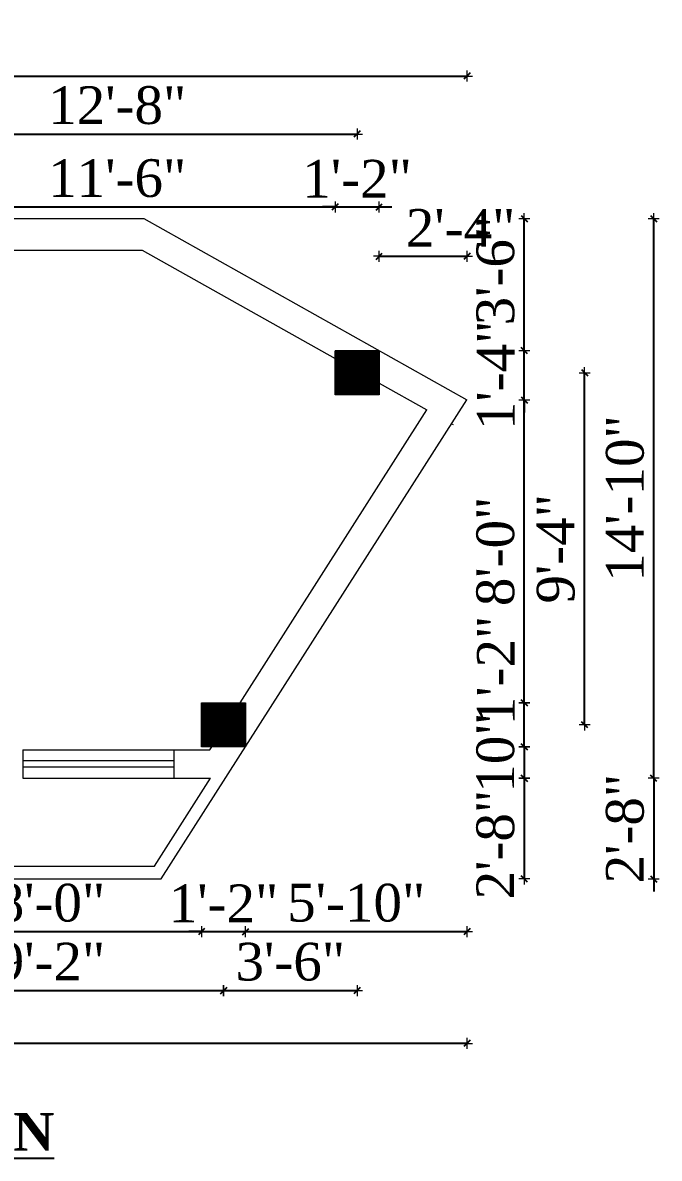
# Model space of a CAD drawing. Header units: inches. Extents: x 4069 to 291496, y -47643 to 12535.
# Drawn here: x 25955.4 to 26157.7, y 1358.9 to 1720 of the extents above; entities that cross this region are included whole.
import ezdxf

# ---------------------------------------------------------------- set-up
doc = ezdxf.new("R2010")
doc.units = ezdxf.units.IN
doc.header["$LTSCALE"] = 5
doc.header["$MEASUREMENT"] = 0
doc.layers.add('A-WALL', color=7, linetype='Continuous', lineweight=9)
doc.layers.add('Dimension', color=7, linetype='Continuous', lineweight=18)
doc.layers.add('dim line', color=7, linetype='Continuous', lineweight=15, true_color=0xfab2b2)
doc.layers.add('TEXT', color=6, linetype='Continuous')
doc.styles.add('ordinary', font='times.ttf')
doc.dimstyles.new('Copy of 96', dxfattribs={"dimtxt": 7, "dimasz": 4, "dimexe": 0.5, "dimexo": 0.5, "dimgap": 3, "dimtad": 1, "dimdec": 1, "dimzin": 11, "dimdsep": 46, "dimlunit": 4, "dimtxsty": 'ordinary', "dimblk": 'OBLIQUE', "dimcen": 0.09, "dimse1": 1, "dimse2": 1, "dimclrt": 6, "dimazin": 0, "dimtfac": 1, "dimtdec": 1, "dimtix": 1, "dimtmove": 2, "dimatfit": 3, "dimldrblk": 'leader', "dimfxl": 0.5, "dimfxlon": 1, "dimtolj": 1, "dimtzin": 0, "dimarcsym": 0})
pattern_1 = [(45, (1370.55838, 0), (-0.08838834765, 0.08838834765), [])]

# ---------------------------------------------------------------- blocks, each defined once
blk = doc.blocks.new('oblique')
at = {"color": 0, "lineweight": -2}
blk.add_line((0.25, 0.25), (-0.25, -0.25), dxfattribs=at)
at = {"layer": 'dim line', "lineweight": 9}
for p, q in [((-0.4375, 0), (0.4375, 0)), ((0, 0.4375), (0, -0.4375))]:
    blk.add_line(p, q, dxfattribs=at)
blk = doc.blocks.new('*D353')
at = {"layer": 'A-WALL', "color": 0, "lineweight": -2, "ltscale": 5, "transparency": 16777216}
blk.add_line((25916.26, 1430.96), (26012.26, 1430.96), dxfattribs=at)
at = {"layer": 'Defpoints', "color": 0, "ltscale": 5, "transparency": 16777216}
for p in [(25916.26, 1489.72, -58.17), (26012.26, 1489.72), (26012.26, 1430.96)]:
    blk.add_point(p, dxfattribs=at)
at = {"layer": 'A-WALL', "color": 0, "lineweight": -2, "ltscale": 5, "transparency": 16777216, "xscale": 4, "yscale": 4, "zscale": 4, "rotation": 180}
blk.add_blockref('oblique', (25916.26, 1430.96), dxfattribs=at)
at = {"layer": 'A-WALL', "color": 0, "lineweight": -2, "ltscale": 5, "transparency": 16777216, "xscale": 4, "yscale": 4, "zscale": 4}
blk.add_blockref('oblique', (26012.26, 1430.96), dxfattribs=at)
at = {"layer": 'A-WALL', "color": 6, "ltscale": 5, "transparency": 16777216, "insert": (25964.26, 1440.07), "char_height": 12, "attachment_point": 5, "style": 'ordinary'}
blk.add_mtext('\\A1;8\'-0"', dxfattribs=at)
blk = doc.blocks.new('_OBLIQUE')
at = {"color": 0, "linetype": 'ByBlock'}
blk.add_line((-0.5, -0.5), (0.5, 0.5), dxfattribs=at)
blk = doc.blocks.new('leader')
at = {"layer": 'Dimension'}
for p, q in [((0, -4.328), (0, 4.328)), ((-4.424, 0), (4.424, 0))]:
    blk.add_line(p, q, dxfattribs=at)
blk = doc.blocks.new('*D354')
at = {"layer": 'A-WALL', "color": 0, "lineweight": -2, "ltscale": 5, "transparency": 16777216}
for p, q in [((26012.26, 1430.96), (26008.26, 1430.96)), ((26012.26, 1430.96), (26026.26, 1430.96)), ((26026.26, 1430.96), (26030.26, 1430.96))]:
    blk.add_line(p, q, dxfattribs=at)
at = {"layer": 'Defpoints', "color": 0, "ltscale": 5, "transparency": 16777216}
for p in [(26012.26, 1489.72), (26026.26, 1489.72, -58.17), (26026.26, 1430.96)]:
    blk.add_point(p, dxfattribs=at)
at = {"layer": 'A-WALL', "color": 0, "lineweight": -2, "ltscale": 5, "transparency": 16777216, "xscale": 4, "yscale": 4, "zscale": 4}
blk.add_blockref('oblique', (26012.26, 1430.96), dxfattribs=at)
at = {"layer": 'A-WALL', "color": 0, "lineweight": -2, "ltscale": 5, "transparency": 16777216, "xscale": 4, "yscale": 4, "zscale": 4, "rotation": 180}
blk.add_blockref('oblique', (26026.26, 1430.96), dxfattribs=at)
at = {"layer": 'A-WALL', "color": 6, "ltscale": 5, "transparency": 16777216, "insert": (26019.26, 1439.96), "char_height": 12, "attachment_point": 5, "style": 'ordinary'}
blk.add_mtext('\\A1;1\'-2"', dxfattribs=at)
blk = doc.blocks.new('*D356')
at = {"layer": 'A-WALL', "color": 0, "lineweight": -2, "ltscale": 5, "transparency": 16777216}
blk.add_line((25909.26, 1412.21), (26019.26, 1412.21), dxfattribs=at)
at = {"layer": 'Defpoints', "color": 0, "ltscale": 5, "transparency": 16777216}
for p in [(25909.26, 1496.72, -58.17), (26019.26, 1496.72, -58.17), (26019.26, 1412.21)]:
    blk.add_point(p, dxfattribs=at)
at = {"layer": 'A-WALL', "color": 0, "lineweight": -2, "ltscale": 5, "transparency": 16777216, "xscale": 4, "yscale": 4, "zscale": 4, "rotation": 180}
blk.add_blockref('oblique', (25909.26, 1412.21), dxfattribs=at)
at = {"layer": 'A-WALL', "color": 0, "lineweight": -2, "ltscale": 5, "transparency": 16777216, "xscale": 4, "yscale": 4, "zscale": 4}
blk.add_blockref('oblique', (26019.26, 1412.21), dxfattribs=at)
at = {"layer": 'A-WALL', "color": 6, "ltscale": 5, "transparency": 16777216, "insert": (25964.26, 1421.33), "char_height": 12, "attachment_point": 5, "style": 'ordinary'}
blk.add_mtext('\\A1;9\'-2"', dxfattribs=at)
blk = doc.blocks.new('*D335')
at = {"layer": 'A-WALL', "color": 0, "lineweight": -2, "ltscale": 5, "transparency": 16777216}
blk.add_line((26096.59, 1395.4), (25682.92, 1395.4), dxfattribs=at)
at = {"layer": 'Defpoints', "color": 0, "ltscale": 5, "transparency": 16777216}
for p in [(26096.59, 1600.06, -58), (25682.92, 1489.72, -58.17), (25682.92, 1395.4)]:
    blk.add_point(p, dxfattribs=at)
at = {"layer": 'A-WALL', "color": 0, "lineweight": -2, "ltscale": 5, "transparency": 16777216, "xscale": 4, "yscale": 4, "zscale": 4, "rotation": 180}
blk.add_blockref('oblique', (25682.92, 1395.4), dxfattribs=at)
at = {"layer": 'A-WALL', "color": 0, "lineweight": -2, "ltscale": 5, "transparency": 16777216, "xscale": 4, "yscale": 4, "zscale": 4}
blk.add_blockref('oblique', (26096.59, 1395.4), dxfattribs=at)
at = {"layer": 'A-WALL', "color": 6, "ltscale": 5, "transparency": 16777216, "insert": (25889.76, 1404.51), "char_height": 12, "attachment_point": 5, "style": 'ordinary'}
blk.add_mtext('\\A1;34\'-6"', dxfattribs=at)
blk = doc.blocks.new('*D341')
at = {"layer": 'A-WALL', "color": 0, "lineweight": -2, "ltscale": 5, "transparency": 16777216}
blk.add_line((25916.26, 1661.43), (26054.71, 1661.43), dxfattribs=at)
at = {"layer": 'Defpoints', "color": 0, "ltscale": 5, "transparency": 16777216}
for p in [(26054.71, 1661.43), (25916.26, 1615.72, -58.17), (26054.71, 1615.72, -58.17)]:
    blk.add_point(p, dxfattribs=at)
at = {"layer": 'A-WALL', "color": 0, "lineweight": -2, "ltscale": 5, "transparency": 16777216, "xscale": 4, "yscale": 4, "zscale": 4, "rotation": 180}
blk.add_blockref('oblique', (25916.26, 1661.43), dxfattribs=at)
at = {"layer": 'A-WALL', "color": 0, "lineweight": -2, "ltscale": 5, "transparency": 16777216, "xscale": 4, "yscale": 4, "zscale": 4}
blk.add_blockref('oblique', (26054.71, 1661.43), dxfattribs=at)
at = {"layer": 'A-WALL', "color": 6, "ltscale": 5, "transparency": 16777216, "insert": (25985.48, 1670.53), "char_height": 12, "attachment_point": 5, "style": 'ordinary'}
blk.add_mtext('\\A1;11\'-6"', dxfattribs=at)
blk = doc.blocks.new('*D363')
at = {"layer": 'A-WALL', "color": 0, "lineweight": -2, "ltscale": 5, "transparency": 16777216}
for p, q in [((26054.71, 1661.43), (26050.71, 1661.43)), ((26054.71, 1661.43), (26068.71, 1661.43)), ((26068.71, 1661.43), (26072.71, 1661.43))]:
    blk.add_line(p, q, dxfattribs=at)
at = {"layer": 'Defpoints', "color": 0, "ltscale": 5, "transparency": 16777216}
for p in [(26068.71, 1661.43), (26054.71, 1615.72, -58.17), (26068.71, 1615.72, -58.17)]:
    blk.add_point(p, dxfattribs=at)
at = {"layer": 'A-WALL', "color": 0, "lineweight": -2, "ltscale": 5, "transparency": 16777216, "xscale": 4, "yscale": 4, "zscale": 4}
blk.add_blockref('oblique', (26054.71, 1661.43), dxfattribs=at)
at = {"layer": 'A-WALL', "color": 0, "lineweight": -2, "ltscale": 5, "transparency": 16777216, "xscale": 4, "yscale": 4, "zscale": 4, "rotation": 180}
blk.add_blockref('oblique', (26068.71, 1661.43), dxfattribs=at)
at = {"layer": 'A-WALL', "color": 6, "ltscale": 5, "transparency": 16777216, "insert": (26061.71, 1670.43), "char_height": 12, "attachment_point": 5, "style": 'ordinary'}
blk.add_mtext('\\A1;1\'-2"', dxfattribs=at)
blk = doc.blocks.new('*D365')
at = {"layer": 'A-WALL', "color": 0, "lineweight": -2, "ltscale": 5, "transparency": 16777216}
blk.add_line((25909.26, 1684.62), (26061.71, 1684.62), dxfattribs=at)
at = {"layer": 'Defpoints', "color": 0, "ltscale": 5, "transparency": 16777216}
for p in [(26061.71, 1684.62), (25909.26, 1608.72, -58.17), (26061.71, 1608.72, -58.17)]:
    blk.add_point(p, dxfattribs=at)
at = {"layer": 'A-WALL', "color": 0, "lineweight": -2, "ltscale": 5, "transparency": 16777216, "xscale": 4, "yscale": 4, "zscale": 4, "rotation": 180}
blk.add_blockref('oblique', (25909.26, 1684.62), dxfattribs=at)
at = {"layer": 'A-WALL', "color": 0, "lineweight": -2, "ltscale": 5, "transparency": 16777216, "xscale": 4, "yscale": 4, "zscale": 4}
blk.add_blockref('oblique', (26061.71, 1684.62), dxfattribs=at)
at = {"layer": 'A-WALL', "color": 6, "ltscale": 5, "transparency": 16777216, "insert": (25985.48, 1693.73), "char_height": 12, "attachment_point": 5, "style": 'ordinary'}
blk.add_mtext('\\A1;12\'-8"', dxfattribs=at)
blk = doc.blocks.new('*D343')
at = {"layer": 'A-WALL', "color": 0, "lineweight": -2, "ltscale": 5, "transparency": 16777216}
blk.add_line((25683.75, 1703.06), (26096.59, 1703.06), dxfattribs=at)
at = {"layer": 'Defpoints', "color": 0, "ltscale": 5, "transparency": 16777216}
for p in [(26096.59, 1703.06), (25683.75, 1615.72, -58.17), (26096.59, 1600.06, -58)]:
    blk.add_point(p, dxfattribs=at)
at = {"layer": 'A-WALL', "color": 0, "lineweight": -2, "ltscale": 5, "transparency": 16777216, "xscale": 4, "yscale": 4, "zscale": 4, "rotation": 180}
blk.add_blockref('oblique', (25683.75, 1703.06), dxfattribs=at)
at = {"layer": 'A-WALL', "color": 0, "lineweight": -2, "ltscale": 5, "transparency": 16777216, "xscale": 4, "yscale": 4, "zscale": 4}
blk.add_blockref('oblique', (26096.59, 1703.06), dxfattribs=at)
at = {"layer": 'A-WALL', "color": 6, "ltscale": 5, "transparency": 16777216, "insert": (25890.17, 1712.16), "char_height": 12, "attachment_point": 5, "style": 'ordinary'}
blk.add_mtext('\\A1;34\'-5"', dxfattribs=at)
blk = doc.blocks.new('*D367')
at = {"layer": 'A-WALL', "color": 0, "lineweight": -2, "ltscale": 5, "transparency": 16777216}
blk.add_line((26068.71, 1645.77), (26096.59, 1645.77), dxfattribs=at)
at = {"layer": 'Defpoints', "color": 0, "ltscale": 5, "transparency": 16777216}
for p in [(26096.59, 1645.77), (26068.71, 1615.72, -58.17), (26096.59, 1600.06)]:
    blk.add_point(p, dxfattribs=at)
at = {"layer": 'A-WALL', "color": 0, "lineweight": -2, "ltscale": 5, "transparency": 16777216, "xscale": 4, "yscale": 4, "zscale": 4, "rotation": 180}
blk.add_blockref('oblique', (26068.71, 1645.77), dxfattribs=at)
at = {"layer": 'A-WALL', "color": 0, "lineweight": -2, "ltscale": 5, "transparency": 16777216, "xscale": 4, "yscale": 4, "zscale": 4}
blk.add_blockref('oblique', (26096.59, 1645.77), dxfattribs=at)
at = {"layer": 'A-WALL', "color": 6, "ltscale": 5, "transparency": 16777216, "insert": (26094.59, 1654.77), "char_height": 12, "attachment_point": 5, "style": 'ordinary'}
blk.add_mtext('\\A1;2\'-4"', dxfattribs=at)
blk = doc.blocks.new('*D358')
at = {"layer": 'A-WALL', "color": 0, "lineweight": -2, "ltscale": 5, "transparency": 16777216}
blk.add_line((26026.26, 1430.96), (26096.59, 1430.96), dxfattribs=at)
at = {"layer": 'Defpoints', "color": 0, "ltscale": 5, "transparency": 16777216}
for p in [(26096.59, 1600.06, -116.34), (26026.26, 1489.72, -58.17), (26096.59, 1430.96)]:
    blk.add_point(p, dxfattribs=at)
at = {"layer": 'A-WALL', "color": 0, "lineweight": -2, "ltscale": 5, "transparency": 16777216, "xscale": 4, "yscale": 4, "zscale": 4, "rotation": 180}
blk.add_blockref('oblique', (26026.26, 1430.96), dxfattribs=at)
at = {"layer": 'A-WALL', "color": 0, "lineweight": -2, "ltscale": 5, "transparency": 16777216, "xscale": 4, "yscale": 4, "zscale": 4}
blk.add_blockref('oblique', (26096.59, 1430.96), dxfattribs=at)
at = {"layer": 'A-WALL', "color": 6, "ltscale": 5, "transparency": 16777216, "insert": (26061.43, 1440.07), "char_height": 12, "attachment_point": 5, "style": 'ordinary'}
blk.add_mtext('\\A1;5\'-10"', dxfattribs=at)
blk = doc.blocks.new('*D336')
at = {"layer": 'A-WALL', "color": 0, "lineweight": -2, "ltscale": 5, "transparency": 16777216}
blk.add_line((26114.8, 1489.72), (26114.8, 1503.72), dxfattribs=at)
at = {"layer": 'Defpoints', "color": 0, "ltscale": 5, "transparency": 16777216}
for p in [(26026.26, 1503.72, -58.17), (26114.8, 1503.72), (26026.26, 1489.72, -58.17)]:
    blk.add_point(p, dxfattribs=at)
at = {"layer": 'A-WALL', "color": 0, "lineweight": -2, "ltscale": 5, "transparency": 16777216, "xscale": 4, "yscale": 4, "zscale": 4}
for p, rotation in [((26114.8, 1503.72), 90), ((26114.8, 1489.72), 270)]:
    blk.add_blockref('oblique', p, dxfattribs=dict(at, rotation=rotation))
at = {"layer": 'A-WALL', "color": 6, "ltscale": 5, "transparency": 16777216, "insert": (26105.8, 1514.02), "char_height": 12, "attachment_point": 5, "rotation": 90, "style": 'ordinary'}
blk.add_mtext('\\A1;1\'-2"', dxfattribs=at)
blk = doc.blocks.new('*D337')
at = {"layer": 'A-WALL', "color": 0, "lineweight": -2, "ltscale": 5, "transparency": 16777216}
blk.add_line((26155.97, 1479.72), (26155.97, 1657.72), dxfattribs=at)
at = {"layer": 'Defpoints', "color": 0, "ltscale": 5, "transparency": 16777216}
for p in [(25993.93, 1657.72, -58.17), (26155.97, 1657.72), (26019.88, 1479.72, -58.17)]:
    blk.add_point(p, dxfattribs=at)
at = {"layer": 'A-WALL', "color": 0, "lineweight": -2, "ltscale": 5, "transparency": 16777216, "xscale": 4, "yscale": 4, "zscale": 4}
for p, rotation in [((26155.97, 1657.72), 90), ((26155.97, 1479.72), 270)]:
    blk.add_blockref('oblique', p, dxfattribs=dict(at, rotation=rotation))
at = {"layer": 'A-WALL', "color": 6, "ltscale": 5, "transparency": 16777216, "insert": (26146.87, 1568.72), "char_height": 12, "attachment_point": 5, "rotation": 90, "style": 'ordinary'}
blk.add_mtext('\\A1;14\'-10"', dxfattribs=at)
blk = doc.blocks.new('*D338')
at = {"layer": 'A-WALL', "color": 0, "lineweight": -2, "ltscale": 5, "transparency": 16777216}
blk.add_line((26114.8, 1503.72), (26114.8, 1600.06), dxfattribs=at)
at = {"layer": 'Defpoints', "color": 0, "ltscale": 5, "transparency": 16777216}
for p in [(26096.59, 1600.06, -116.34), (26114.8, 1600.06), (26026.26, 1503.72, -58.17)]:
    blk.add_point(p, dxfattribs=at)
at = {"layer": 'A-WALL', "color": 0, "lineweight": -2, "ltscale": 5, "transparency": 16777216, "xscale": 4, "yscale": 4, "zscale": 4}
for p, rotation in [((26114.8, 1600.06), 90), ((26114.8, 1503.72), 270)]:
    blk.add_blockref('oblique', p, dxfattribs=dict(at, rotation=rotation))
at = {"layer": 'A-WALL', "color": 6, "ltscale": 5, "transparency": 16777216, "insert": (26105.7, 1551.89), "char_height": 12, "attachment_point": 5, "rotation": 90, "style": 'ordinary'}
blk.add_mtext('\\A1;8\'-0"', dxfattribs=at)
blk = doc.blocks.new('*D339')
at = {"layer": 'A-WALL', "color": 0, "lineweight": -2, "ltscale": 5, "transparency": 16777216}
for p, q in [((26114.8, 1615.72), (26114.8, 1619.72)), ((26114.8, 1600.06), (26114.8, 1615.72)), ((26114.8, 1600.06), (26114.8, 1596.06))]:
    blk.add_line(p, q, dxfattribs=at)
at = {"layer": 'Defpoints', "color": 0, "ltscale": 5, "transparency": 16777216}
for p in [(26068.71, 1615.72, -58.17), (26114.8, 1615.72), (26096.59, 1600.06, -116.34)]:
    blk.add_point(p, dxfattribs=at)
at = {"layer": 'A-WALL', "color": 0, "lineweight": -2, "ltscale": 5, "transparency": 16777216, "xscale": 4, "yscale": 4, "zscale": 4}
for p, rotation in [((26114.8, 1615.72), 270), ((26114.8, 1600.06), 90)]:
    blk.add_blockref('oblique', p, dxfattribs=dict(at, rotation=rotation))
at = {"layer": 'A-WALL', "color": 6, "ltscale": 5, "transparency": 16777216, "insert": (26105.8, 1607.89), "char_height": 12, "attachment_point": 5, "rotation": 90, "style": 'ordinary'}
blk.add_mtext('\\A1;1\'-4"', dxfattribs=at)
blk = doc.blocks.new('*D359')
at = {"layer": 'A-WALL', "color": 0, "lineweight": -2, "ltscale": 5, "transparency": 16777216}
blk.add_line((26114.8, 1489.72), (26114.8, 1479.72), dxfattribs=at)
at = {"layer": 'Defpoints', "color": 0, "ltscale": 5, "transparency": 16777216}
for p in [(26026.26, 1489.72, -58.17), (26019.88, 1479.72, -58), (26114.8, 1479.72)]:
    blk.add_point(p, dxfattribs=at)
at = {"layer": 'A-WALL', "color": 0, "lineweight": -2, "ltscale": 5, "transparency": 16777216, "xscale": 4, "yscale": 4, "zscale": 4}
for p, rotation in [((26114.8, 1489.72), 90), ((26114.8, 1479.72), 270)]:
    blk.add_blockref('oblique', p, dxfattribs=dict(at, rotation=rotation))
at = {"layer": 'A-WALL', "color": 6, "ltscale": 5, "transparency": 16777216, "insert": (26105.7, 1487.91), "char_height": 12, "attachment_point": 5, "rotation": 90, "style": 'ordinary'}
blk.add_mtext('\\A1;10"', dxfattribs=at)
blk = doc.blocks.new('*D377')
at = {"layer": 'A-WALL', "color": 0, "lineweight": -2, "ltscale": 5, "transparency": 16777216}
blk.add_line((26133.98, 1496.72), (26133.98, 1608.72), dxfattribs=at)
at = {"layer": 'Defpoints', "color": 0, "ltscale": 5, "transparency": 16777216}
for p in [(26061.71, 1608.72, -58.17), (26133.98, 1608.72), (26019.26, 1496.72, -58.17)]:
    blk.add_point(p, dxfattribs=at)
at = {"layer": 'A-WALL', "color": 0, "lineweight": -2, "ltscale": 5, "transparency": 16777216, "xscale": 4, "yscale": 4, "zscale": 4}
for p, rotation in [((26133.98, 1608.72), 90), ((26133.98, 1496.72), 270)]:
    blk.add_blockref('oblique', p, dxfattribs=dict(at, rotation=rotation))
at = {"layer": 'A-WALL', "color": 6, "ltscale": 5, "transparency": 16777216, "insert": (26124.86, 1552.72), "char_height": 12, "attachment_point": 5, "rotation": 90, "style": 'ordinary'}
blk.add_mtext('\\A1;9\'-4"', dxfattribs=at)
blk = doc.blocks.new('*D378')
at = {"layer": 'A-WALL', "color": 0, "lineweight": -2, "ltscale": 5, "transparency": 16777216}
blk.add_line((26114.8, 1615.72), (26114.8, 1657.72), dxfattribs=at)
at = {"layer": 'Defpoints', "color": 0, "ltscale": 5, "transparency": 16777216}
for p in [(25993.93, 1657.72, -58.17), (26114.8, 1657.72), (26068.71, 1615.72, -58.17)]:
    blk.add_point(p, dxfattribs=at)
at = {"layer": 'A-WALL', "color": 0, "lineweight": -2, "ltscale": 5, "transparency": 16777216, "xscale": 4, "yscale": 4, "zscale": 4}
for p, rotation in [((26114.8, 1657.72), 90), ((26114.8, 1615.72), 270)]:
    blk.add_blockref('oblique', p, dxfattribs=dict(at, rotation=rotation))
at = {"layer": 'A-WALL', "color": 6, "ltscale": 5, "transparency": 16777216, "insert": (26105.7, 1641.19), "char_height": 12, "attachment_point": 5, "rotation": 90, "style": 'ordinary'}
blk.add_mtext('\\A1;3\'-6"', dxfattribs=at)
blk = doc.blocks.new('*D379')
at = {"layer": 'A-WALL', "color": 0, "lineweight": -2, "ltscale": 5, "transparency": 16777216}
blk.add_line((26114.8, 1479.72), (26114.8, 1447.72), dxfattribs=at)
at = {"layer": 'Defpoints', "color": 0, "ltscale": 5, "transparency": 16777216}
for p in [(26019.88, 1479.72, -58), (25999.48, 1447.72), (26114.8, 1447.72)]:
    blk.add_point(p, dxfattribs=at)
at = {"layer": 'A-WALL', "color": 0, "lineweight": -2, "ltscale": 5, "transparency": 16777216, "xscale": 4, "yscale": 4, "zscale": 4}
for p, rotation in [((26114.8, 1479.72), 90), ((26114.8, 1447.72), 270)]:
    blk.add_blockref('oblique', p, dxfattribs=dict(at, rotation=rotation))
at = {"layer": 'A-WALL', "color": 6, "ltscale": 5, "transparency": 16777216, "insert": (26105.7, 1458.63), "char_height": 12, "attachment_point": 5, "rotation": 90, "style": 'ordinary'}
blk.add_mtext('\\A1;2\'-8"', dxfattribs=at)
blk = doc.blocks.new('*D381')
at = {"layer": 'A-WALL', "color": 0, "lineweight": -2, "ltscale": 5, "transparency": 16777216}
for p, q in [((26155.97, 1479.72), (26155.97, 1483.72)), ((26155.97, 1479.72), (26155.97, 1447.72)), ((26155.97, 1447.72), (26155.97, 1443.72))]:
    blk.add_line(p, q, dxfattribs=at)
at = {"layer": 'Defpoints', "color": 0, "ltscale": 5, "transparency": 16777216}
for p in [(26019.88, 1479.72, -58.17), (25999.48, 1447.72, -58), (26155.97, 1447.72)]:
    blk.add_point(p, dxfattribs=at)
at = {"layer": 'A-WALL', "color": 0, "lineweight": -2, "ltscale": 5, "transparency": 16777216, "xscale": 4, "yscale": 4, "zscale": 4}
for p, rotation in [((26155.97, 1479.72), 270), ((26155.97, 1447.72), 90)]:
    blk.add_blockref('oblique', p, dxfattribs=dict(at, rotation=rotation))
at = {"layer": 'A-WALL', "color": 6, "ltscale": 5, "transparency": 16777216, "insert": (26146.87, 1463.72), "char_height": 12, "attachment_point": 5, "rotation": 90, "style": 'ordinary'}
blk.add_mtext('\\A1;2\'-8"', dxfattribs=at)
blk = doc.blocks.new('*D384')
at = {"layer": 'A-WALL', "color": 0, "lineweight": -2, "ltscale": 5, "transparency": 16777216}
blk.add_line((26019.26, 1412.21), (26061.71, 1412.21), dxfattribs=at)
at = {"layer": 'Defpoints', "color": 0, "ltscale": 5, "transparency": 16777216}
for p in [(26061.71, 1608.72, -58.17), (26019.26, 1496.72, -58.17), (26061.71, 1412.21)]:
    blk.add_point(p, dxfattribs=at)
at = {"layer": 'A-WALL', "color": 0, "lineweight": -2, "ltscale": 5, "transparency": 16777216, "xscale": 4, "yscale": 4, "zscale": 4, "rotation": 180}
blk.add_blockref('oblique', (26019.26, 1412.21), dxfattribs=at)
at = {"layer": 'A-WALL', "color": 0, "lineweight": -2, "ltscale": 5, "transparency": 16777216, "xscale": 4, "yscale": 4, "zscale": 4}
blk.add_blockref('oblique', (26061.71, 1412.21), dxfattribs=at)
at = {"layer": 'A-WALL', "color": 6, "ltscale": 5, "transparency": 16777216, "insert": (26040.48, 1421.32), "char_height": 12, "attachment_point": 5, "style": 'ordinary'}
blk.add_mtext('\\A1;3\'-6"', dxfattribs=at)

msp = doc.modelspace()

# ---------------------------------------------------------------- hatches: boundary and pattern name
at = {"layer": 'A-WALL', "ltscale": 5}
h = msp.add_hatch(dxfattribs=at)
h.set_pattern_fill('ANSI31', color=256)
h.set_pattern_definition(pattern_1)
h.paths.add_polyline_path([(26068.71114, 1615.72114), (26054.71114, 1615.72114), (26054.71114, 1601.72114), (26068.71114, 1601.72114)])
h = msp.add_hatch(dxfattribs=at)
h.set_pattern_fill('ANSI31', color=256)
h.set_pattern_definition(pattern_1)
h.paths.add_polyline_path([(26026.25751, 1503.72114), (26012.25751, 1503.72114), (26012.25751, 1489.72114), (26026.25751, 1489.72114)])

# ---------------------------------------------------------------- linework, layer by layer
for p, q in [((25684.02079, 1657.72114), (25993.9317, 1657.72114)), ((25993.9317, 1657.72114), (26096.59456, 1600.06038)), ((25692.95569, 1647.72114), (25993.3577, 1647.72114)), ((25993.3577, 1647.72114), (26054.74882, 1613.24072)), ((26068.71114, 1615.72114), (26054.71114, 1615.72114)), ((26068.71114, 1605.39876), (26083.88997, 1596.87354)), ((25999.48412, 1447.72114), (26096.59456, 1600.06038)), ((26024.50888, 1503.72114), (26083.88997, 1596.87354)), ((26091.74921, 1592.45938), (26092.18726, 1592.21335)), ((25955.44696, 1488.72114), (25955.44696, 1479.72114)), ((25955.44696, 1488.72114), (26014.94696, 1488.72114)), ((26003.44696, 1488.72114), (26003.44696, 1479.72114)), ((26014.94696, 1488.72114), (26015.58442, 1489.72114)), ((26003.44696, 1485.22114), (25955.44696, 1485.22114)), ((26003.44696, 1483.22114), (25955.44696, 1483.22114)), ((25955.44696, 1479.72114), (26015.1393, 1479.72114)), ((25997.29037, 1451.72114), (26015.1393, 1479.72114)), ((25686.67585, 1451.72114), (25997.29037, 1451.72114)), ((25682.64965, 1447.72114), (25999.48412, 1447.72114))]:
    msp.add_line(p, q, dxfattribs=at)
at = {"layer": 'A-WALL', "ltscale": 5, "elevation": -58.16904}
for points in [[(26054.71114, 1615.72114), (26068.71114, 1615.72114), (26068.71114, 1601.72114), (26054.71114, 1601.72114)], [(26012.25751, 1503.72114), (26026.25751, 1503.72114), (26026.25751, 1489.72114), (26012.25751, 1489.72114)]]:
    msp.add_lwpolyline(points, close=True, dxfattribs=at)

# ---------------------------------------------------------------- texts
at = {"layer": 'TEXT', "insert": (25866.29001, 1361.08287), "char_height": 12, "width": 219.8150831, "attachment_point": 8, "rotation": 359.9996119, "style": 'ordinary'}
msp.add_mtext('{\\fTimes New Roman|b1|i0|c0|p18;\\LSECOND FLOOR PLAN}', dxfattribs=at)

# ---------------------------------------------------------------- dimensions: what is measured, and where the dimension line sits
at = {"layer": 'A-WALL', "ltscale": 5}
for base, p1, p2, picture, middle in [((26096.59456, 1703.05625), (25683.74656, 1615.72114, -58.16904), (26096.59456, 1600.06038, -58), '*D343', (25890.17056, 1712.16007)), ((26061.71114, 1684.62344), (25909.25751, 1608.72114, -58.16904), (26061.71114, 1608.72114, -58.16904), '*D365', (25985.48433, 1693.72727)), ((26054.71114, 1661.43026), (25916.25751, 1615.72114, -58.16904), (26054.71114, 1615.72114, -58.16904), '*D341', (25985.48433, 1670.53408)), ((26068.71114, 1661.43026), (26054.71114, 1615.72114, -58.16904), (26068.71114, 1615.72114, -58.16904), '*D363', (26061.71114, 1670.43026)), ((26061.71114, 1412.21176), (26019.25751, 1496.72114, -58.16904), (26061.71114, 1608.72114, -58.16904), '*D384', (26040.48433, 1421.31558)), ((25682.92388, 1395.4045), (26096.59456, 1600.06038, -58), (25682.92388, 1489.72114, -58.16904), '*D335', (25889.75922, 1404.50832)), ((26096.59456, 1430.96455), (26026.25751, 1489.72114, -58.16904), (26096.59456, 1600.06038, -116.33808), '*D358', (26061.42603, 1440.06837)), ((26019.25751, 1412.21176), (25909.25751, 1496.72114, -58.16904), (26019.25751, 1496.72114, -58.16904), '*D356', (25964.25751, 1421.33288)), ((26012.25751, 1430.96455), (25916.25751, 1489.72114, -58.16904), (26012.25751, 1489.72114), '*D353', (25964.25751, 1440.06837)), ((26026.25751, 1430.96455), (26012.25751, 1489.72114), (26026.25751, 1489.72114, -58.16904), '*D354', (26019.25751, 1439.96455))]:
    dim = msp.add_linear_dim(base=base, p1=p1, p2=p2, dimstyle='Copy of 96', override={"dimtxt": 12, "dimdec": 0, "dimblk": 'oblique', "dimtdec": 0, "dimarcsym": 1}, dxfattribs=at)
    dim.commit()
    dim.dimension.update_dxf_attribs({"geometry": picture, "text_midpoint": middle})
dim = msp.add_linear_dim(base=(26096.59456, 1645.7695), p1=(26068.71114, 1615.72114, -58.16904), p2=(26096.59456, 1600.06038), dimstyle='Copy of 96', override={"dimtxt": 12, "dimdec": 0, "dimblk": 'oblique', "dimtdec": 0, "dimarcsym": 1}, dxfattribs=at)
dim.commit()
dim.dimension.update_dxf_attribs({"geometry": '*D367', "text_midpoint": (26094.58646, 1654.7695), "dimtype": 160})
for base, p1, p2, picture, middle in [((26155.97302, 1657.72114), (26019.8829, 1479.72114, -58.16904), (25993.9317, 1657.72114, -58.16904), '*D337', (26146.8692, 1568.72114)), ((26114.80378, 1615.72114), (26096.59456, 1600.06038, -116.33808), (26068.71114, 1615.72114, -58.16904), '*D339', (26105.80378, 1607.89076)), ((26133.97905, 1608.72114), (26019.25751, 1496.72114, -58.16904), (26061.71114, 1608.72114, -58.16904), '*D377', (26124.85792, 1552.72114)), ((26114.80378, 1600.06038), (26026.25751, 1503.72114, -58.16904), (26096.59456, 1600.06038, -116.33808), '*D338', (26105.69996, 1551.89076)), ((26155.97302, 1447.72114), (26019.8829, 1479.72114, -58.16904), (25999.48412, 1447.72114, -58), '*D381', (26146.8692, 1463.72114))]:
    dim = msp.add_linear_dim(base=base, p1=p1, p2=p2, angle=90, dimstyle='Copy of 96', override={"dimtxt": 12, "dimdec": 0, "dimblk": 'oblique', "dimtdec": 0, "dimarcsym": 1}, dxfattribs=at)
    dim.commit()
    dim.dimension.update_dxf_attribs({"geometry": picture, "text_midpoint": middle})
for base, p1, p2, picture, middle in [((26114.80378, 1657.72114), (26068.71114, 1615.72114, -58.16904), (25993.9317, 1657.72114, -58.16904), '*D378', (26105.69996, 1641.18875)), ((26114.80378, 1503.72114), (26026.25751, 1489.72114, -58.16904), (26026.25751, 1503.72114, -58.16904), '*D336', (26105.80378, 1514.02313)), ((26114.80378, 1479.72114), (26026.25751, 1489.72114, -58.16904), (26019.8829, 1479.72114, -58), '*D359', (26105.69996, 1487.90841)), ((26114.80378, 1447.72114), (26019.8829, 1479.72114, -58), (25999.48412, 1447.72114), '*D379', (26105.69996, 1458.6322))]:
    dim = msp.add_linear_dim(base=base, p1=p1, p2=p2, angle=90, dimstyle='Copy of 96', override={"dimtxt": 12, "dimdec": 0, "dimblk": 'oblique', "dimtdec": 0, "dimarcsym": 1}, dxfattribs=at)
    dim.commit()
    dim.dimension.update_dxf_attribs({"geometry": picture, "text_midpoint": middle, "dimtype": 160})

doc.saveas('drawing.dxf')
